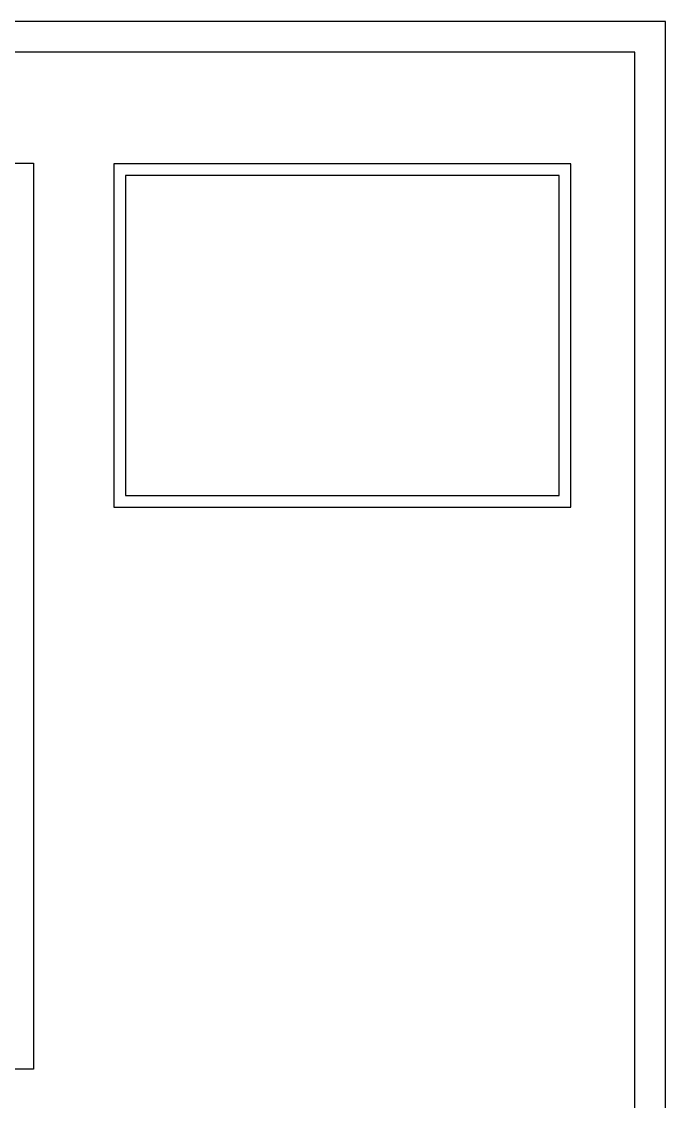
# Model space of a CAD drawing. Header units: millimetres. Extents: x -231 to 30223, y -7037 to 7120.
# Drawn here: x 26003 to 30223, y 41 to 7120 of the extents above; entities that cross this region are included whole.
import ezdxf

# ---------------------------------------------------------------- set-up
doc = ezdxf.new("R2010")
doc.units = ezdxf.units.MM
doc.layers.add('CADR', color=2, linetype='Continuous')
doc.layers.add('ESTILA', color=7, linetype='Continuous')

msp = doc.modelspace()

# ---------------------------------------------------------------- linework, layer by layer
for points in [[(29602.979313, 6187.626958), (26606.891004, 6187.626958), (26606.891004, 3936.637004), (29602.979313, 3936.637004)], [(29525.788419, 6110.436064), (26684.081898, 6110.436064), (26684.081898, 4013.827898), (29525.788419, 4013.827898)]]:
    msp.add_lwpolyline(points, close=True)
at = {"layer": 'CADR', "color": 15}
msp.add_lwpolyline([(26082.062068, 6192.621269), (26082.062068, 252.621269), (17672.062068, 252.621269), (17672.062068, 6192.621269), (26082.062068, 6192.621269)], dxfattribs=at)
at = {"layer": 'ESTILA'}
msp.add_line((30022.875793, 6486.771877), (30022.875793, 6920.264346), dxfattribs=at)
for points in [[(30222.875793, 7120.264346), (-231.032182, 7120.264346), (-231.032182, -7037.356086), (30222.875793, -7037.356086)], [(30022.875793, 6920.264346), (-31.032182, 6920.264346), (-31.032182, -6837.356086), (30022.875793, -6837.356086)]]:
    msp.add_lwpolyline(points, close=True, dxfattribs=at)

doc.saveas('drawing.dxf')
